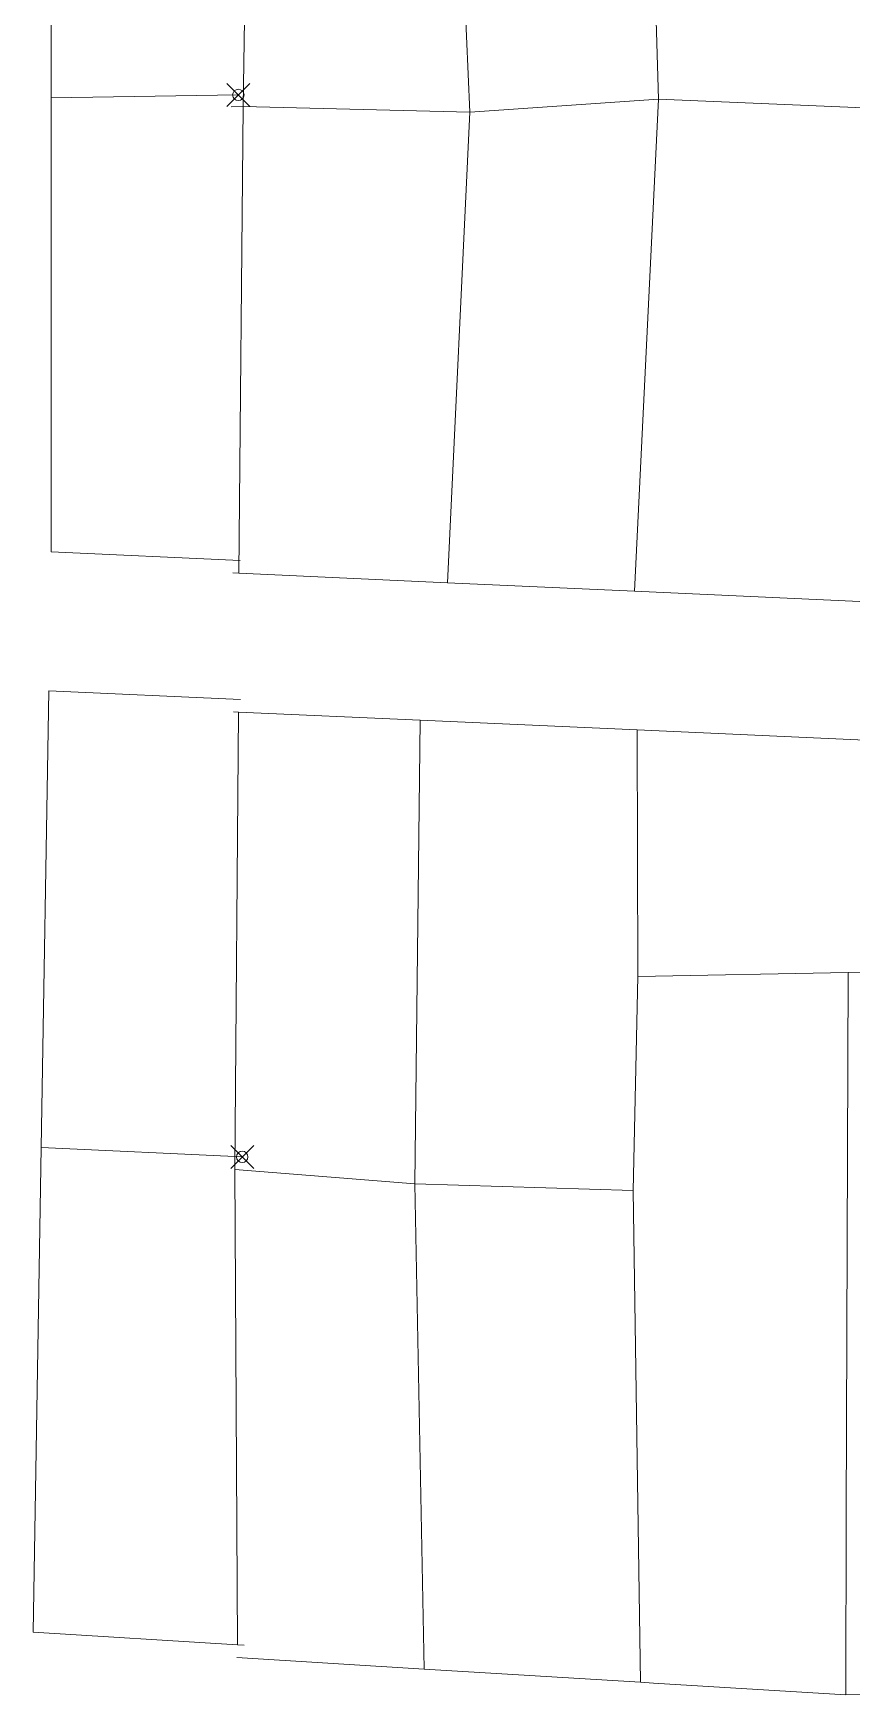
# Model space of a CAD drawing. Header units: millimetres. Extents: x 1956 to 626126, y 2654 to 1331070.
# Drawn here: x 625135.3 to 625171.1, y 1329791.4 to 1329864.1 of the extents above; entities that cross this region are included whole.
import ezdxf

# ---------------------------------------------------------------- set-up
doc = ezdxf.new("R2010")
doc.units = ezdxf.units.MM
doc.header["$PDMODE"] = 35
doc.header["$PDSIZE"] = 0.5

msp = doc.modelspace()

# ---------------------------------------------------------------- linework, layer by layer
at = {"color": 1, "lineweight": 0}
for p, q in [((625136.101, 1329861.249), (625136.098, 1329879.779)), ((625162.65, 1329861.19), (625162.097, 1329879.677)), ((625144.495, 1329860.871), (625144.752, 1329879.406)), ((625154.405, 1329860.626), (625153.583, 1329879.544)), ((625144.281, 1329861.378), (625136.101, 1329861.249)), ((625136.103, 1329841.399), (625136.101, 1329861.249)), ((625144.495, 1329860.871), (625143.97, 1329860.863)), ((625144.495, 1329860.871), (625144.307, 1329840.466)), ((625154.405, 1329860.626), (625144.495, 1329860.871)), ((625154.405, 1329860.626), (625162.65, 1329861.19)), ((625161.601, 1329839.67), (625162.65, 1329861.19)), ((625173.047, 1329860.746), (625162.65, 1329861.19)), ((625153.419, 1329840.046), (625154.405, 1329860.626)), ((625144.356, 1329841.019), (625136.103, 1329841.399)), ((625144.307, 1329840.466), (625144.043, 1329840.478)), ((625153.419, 1329840.046), (625144.307, 1329840.466)), ((625161.601, 1329839.67), (625153.419, 1329840.046)), ((625171.443, 1329839.217), (625161.601, 1329839.67)), ((625135.669, 1329815.347), (625135.998, 1329835.316)), ((625135.998, 1329835.316), (625144.379, 1329834.939)), ((625144.065, 1329834.399), (625144.293, 1329834.389)), ((625144.293, 1329834.389), (625144.137, 1329814.382)), ((625144.293, 1329834.389), (625152.236, 1329834.034)), ((625151.994, 1329813.76), (625152.236, 1329834.034)), ((625152.236, 1329834.034), (625161.708, 1329833.607)), ((625161.708, 1329833.607), (625180.453, 1329832.767)), ((625161.746, 1329822.815), (625161.708, 1329833.607)), ((625161.746, 1329822.815), (625170.931, 1329822.99)), ((625170.856, 1329799.278), (625170.931, 1329822.99)), ((625179.893, 1329823.15), (625170.931, 1329822.99)), ((625161.539, 1329813.463), (625161.746, 1329822.815)), ((625135.319, 1329794.139), (625135.669, 1329815.347)), ((625135.669, 1329815.347), (625144.454, 1329814.931)), ((625144.137, 1329814.382), (625144.246, 1329793.595)), ((625151.994, 1329813.76), (625144.137, 1329814.382)), ((625151.994, 1329813.76), (625161.539, 1329813.463)), ((625152.407, 1329792.531), (625151.994, 1329813.76)), ((625161.539, 1329813.463), (625161.854, 1329791.955)), ((625170.831, 1329791.407), (625170.856, 1329799.278)), ((625144.246, 1329793.595), (625135.319, 1329794.139)), ((625144.532, 1329793.578), (625144.246, 1329793.595)), ((625152.407, 1329792.531), (625144.214, 1329793.031)), ((625161.854, 1329791.955), (625152.407, 1329792.531)), ((625162.426, 1329791.92), (625161.854, 1329791.955)), ((625170.831, 1329791.407), (625162.426, 1329791.92)), ((625179.337, 1329791.488), (625170.831, 1329791.407))]:
    msp.add_line(p, q, dxfattribs=at)
for p in [(625144.281, 1329861.378), (625144.454, 1329814.931)]:
    msp.add_point(p, dxfattribs=at)

doc.saveas('drawing.dxf')
